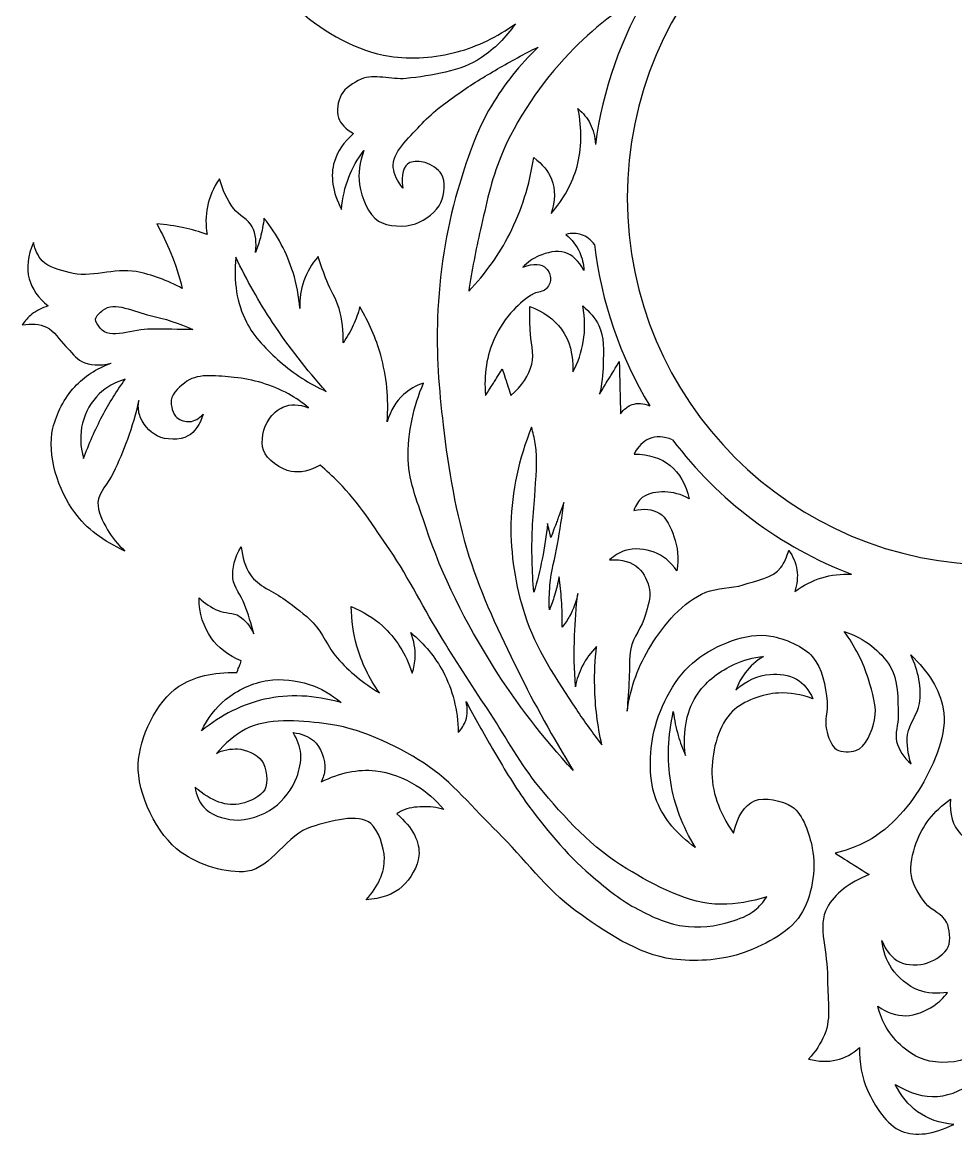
# Model space of a CAD drawing. Header units: millimetres. Extents: x -126 to 240, y -69 to 114.
# Drawn here: x -126.5 to -47.7, y -65.6 to 28.5 of the extents above; entities that cross this region are included whole.
import ezdxf

# ---------------------------------------------------------------- set-up
doc = ezdxf.new("R2010")
doc.units = ezdxf.units.MM
doc.linetypes.add('K5LT32772', pattern=[0])

msp = doc.modelspace()

# ---------------------------------------------------------------- linework, layer by layer
at = {"color": 30, "linetype": 'K5LT32772', "true_color": 0xff8000}
for radius, start, end in [(31, 90, 270), (34, 148.99301, 172.39066), (34, 186.66671, 211.11902), (34, 216.93987, 249.19622)]:
    msp.add_arc((-44.399, 13.723), radius, start, end, dxfattribs=at)
for points, knots in [([(-109.851, 51.704), (-109.986, 52.376), (-109.906, 52.876), (-109.611, 53.206), (-109.371, 53.474), (-108.791, 53.741), (-108.461, 53.669), (-108.115, 53.593), (-107.806, 53.035), (-107.598, 52.694), (-106.69, 51.207), (-109.029, 49.154), (-109.403, 47.311), (-109.71, 45.804), (-109.985, 44.2), (-109.867, 42.694), (-109.695, 40.508), (-108.604, 38.346), (-107.631, 36.344), (-106.438, 33.887), (-105.018, 31.256), (-103.027, 29.487), (-100.988, 27.675), (-98.168, 26.081), (-95.474, 25.677), (-93.655, 25.404), (-91.581, 25.559), (-89.776, 26.041), (-88.043, 26.504), (-86.398, 27.299), (-84.84, 28.427)], [0, 0, 0, 0, 1, 1, 1, 2, 2, 2, 3, 3, 3, 4, 4, 4, 5, 5, 5, 6, 6, 6, 7, 7, 7, 8, 8, 8, 9, 9, 9, 10, 10, 10, 10]), ([(-73.541, 31.237), (-76.089, 29.749), (-78.337, 27.984), (-80.285, 25.942), (-82.669, 23.442), (-84.775, 20.395), (-86.088, 17.196), (-86.889, 15.248), (-87.321, 13.11), (-87.798, 11.035), (-88.193, 9.314), (-88.524, 7.578), (-88.791, 5.827)], [0, 0, 0, 0, 1, 1, 1, 2, 2, 2, 3, 3, 3, 4, 4, 4, 4]), ([(-84.84, 28.427), (-85.666, 27.25), (-86.622, 26.298), (-87.709, 25.57), (-89.485, 24.381), (-91.906, 24.04), (-94.082, 23.799), (-95.33, 23.661), (-96.784, 24.237), (-97.877, 23.73), (-98.491, 23.445), (-99.246, 22.996), (-99.557, 22.419), (-99.841, 21.891), (-99.979, 21.041), (-99.787, 20.486), (-99.605, 19.962), (-99.183, 19.517), (-98.521, 19.152)], [0, 0, 0, 0, 1, 1, 1, 2, 2, 2, 3, 3, 3, 4, 4, 4, 5, 5, 5, 6, 6, 6, 6]), ([(-94.365, 14.536), (-94.823, 15.13), (-95.089, 15.71), (-95.164, 16.278), (-95.328, 17.518), (-93.821, 18.771), (-92.911, 19.808), (-91.985, 20.864), (-90.787, 21.71), (-89.637, 22.54), (-88.593, 23.293), (-87.475, 23.951), (-86.362, 24.601), (-85.239, 25.256), (-84.094, 25.874), (-82.927, 26.454)], [0, 0, 0, 0, 1, 1, 1, 2, 2, 2, 3, 3, 3, 4, 4, 4, 5, 5, 5, 5]), ([(-82.927, 26.454), (-84.483, 24.943), (-85.798, 23.292), (-86.873, 21.502), (-88.172, 19.336), (-88.995, 16.825), (-89.716, 14.393), (-90.744, 10.928), (-91.264, 7.233), (-91.42, 3.62), (-91.55, 0.608), (-91.299, -2.458), (-90.951, -5.462), (-90.519, -9.188), (-89.886, -12.962), (-88.77, -16.532), (-87.734, -19.846), (-86.194, -23.036), (-84.657, -26.166), (-83.235, -29.061), (-81.67, -31.886), (-79.964, -34.641)], [0, 0, 0, 0, 1, 1, 1, 2, 2, 2, 3, 3, 3, 4, 4, 4, 5, 5, 5, 6, 6, 6, 7, 7, 7, 7]), ([(-81.835, 12.386), (-80.767, 13.621), (-80.038, 14.947), (-79.648, 16.362), (-79.228, 17.887), (-79.202, 19.517), (-79.569, 21.251)], [0, 0, 0, 0, 1, 1, 1, 2, 2, 2, 2]), ([(-79.569, 21.251), (-79.123, 20.878), (-78.779, 20.454), (-78.535, 19.979), (-78.267, 19.456), (-78.122, 18.871), (-78.1, 18.225)], [0, 0, 0, 0, 1, 1, 1, 2, 2, 2, 2]), ([(-98.521, 19.152), (-99.338, 18.428), (-99.875, 17.64), (-100.132, 16.789), (-100.501, 15.572), (-100.298, 14.225), (-99.525, 12.747)], [0, 0, 0, 0, 1, 1, 1, 2, 2, 2, 2]), ([(-99.525, 12.747), (-99.455, 13.703), (-99.253, 14.609), (-98.918, 15.463), (-98.607, 16.258), (-98.181, 17.009), (-97.64, 17.715)], [0, 0, 0, 0, 1, 1, 1, 2, 2, 2, 2]), ([(-97.64, 17.715), (-98.017, 16.717), (-98.14, 15.764), (-98.008, 14.856), (-97.848, 13.757), (-97.272, 12.29), (-96.41, 11.757), (-95.634, 11.277), (-94.194, 11.212), (-93.279, 11.533), (-92.463, 11.82), (-91.476, 12.557), (-91.138, 13.338), (-90.851, 14.002), (-90.718, 15.122), (-91.09, 15.719), (-91.356, 16.144), (-91.958, 16.553), (-92.48, 16.693), (-92.873, 16.798), (-93.445, 16.842), (-93.758, 16.693), (-94.307, 16.432), (-94.51, 15.713), (-94.365, 14.536)], [0, 0, 0, 0, 1, 1, 1, 2, 2, 2, 3, 3, 3, 4, 4, 4, 5, 5, 5, 6, 6, 6, 7, 7, 7, 8, 8, 8, 8]), ([(-88.791, 5.827), (-87.378, 7.314), (-86.225, 8.931), (-85.333, 10.677), (-84.322, 12.657), (-83.646, 14.803), (-83.306, 17.117)], [0, 0, 0, 0, 1, 1, 1, 2, 2, 2, 2]), ([(-83.306, 17.117), (-82.571, 16.589), (-82.067, 15.979), (-81.795, 15.288), (-81.462, 14.443), (-81.475, 13.476), (-81.835, 12.386)], [0, 0, 0, 0, 1, 1, 1, 2, 2, 2, 2]), ([(-109.833, 15.325), (-110.348, 14.571), (-110.688, 13.779), (-110.854, 12.951), (-111.004, 12.208), (-111.013, 11.435), (-110.882, 10.632)], [0, 0, 0, 0, 1, 1, 1, 2, 2, 2, 2]), ([(-106.796, 9.114), (-106.678, 9.936), (-106.77, 10.654), (-107.072, 11.267), (-107.38, 11.89), (-108.215, 12.232), (-108.646, 12.813), (-109.189, 13.545), (-109.585, 14.383), (-109.833, 15.325)], [0, 0, 0, 0, 1, 1, 1, 2, 2, 2, 3, 3, 3, 3]), ([(-110.882, 10.632), (-111.527, 10.857), (-112.18, 11.041), (-112.842, 11.184), (-113.595, 11.347), (-114.358, 11.458), (-115.133, 11.516)], [0, 0, 0, 0, 1, 1, 1, 2, 2, 2, 2]), ([(-115.133, 11.516), (-114.684, 10.718), (-114.288, 9.899), (-113.946, 9.059), (-113.553, 8.093), (-113.231, 7.099), (-112.98, 6.077)], [0, 0, 0, 0, 1, 1, 1, 2, 2, 2, 2]), ([(-106.079, 12.012), (-106.137, 11.449), (-106.238, 10.897), (-106.382, 10.356), (-106.494, 9.935), (-106.632, 9.521), (-106.796, 9.114)], [0, 0, 0, 0, 1, 1, 1, 2, 2, 2, 2]), ([(-103.042, 4.366), (-103.127, 5.416), (-103.32, 6.428), (-103.622, 7.402), (-104.131, 9.048), (-104.95, 10.585), (-106.079, 12.012)], [0, 0, 0, 0, 1, 1, 1, 2, 2, 2, 2]), ([(-78.169, 9.775), (-78.485, 10.186), (-78.848, 10.462), (-79.258, 10.604), (-79.655, 10.742), (-80.097, 10.753), (-80.583, 10.637)], [0, 0, 0, 0, 1, 1, 1, 2, 2, 2, 2]), ([(-80.583, 10.637), (-80.065, 10.191), (-79.679, 9.683), (-79.423, 9.113), (-79.214, 8.647), (-79.093, 8.139), (-79.059, 7.59)], [0, 0, 0, 0, 1, 1, 1, 2, 2, 2, 2]), ([(-125.541, 9.942), (-126.032, 8.827), (-126.152, 7.806), (-125.899, 6.878), (-125.671, 6.037), (-125.137, 5.273), (-124.298, 4.587)], [0, 0, 0, 0, 1, 1, 1, 2, 2, 2, 2]), ([(-112.98, 6.077), (-114.243, 6.753), (-115.54, 7.223), (-116.872, 7.485), (-118.694, 7.844), (-120.756, 6.883), (-122.532, 7.402), (-123.307, 7.629), (-124.275, 7.822), (-124.795, 8.396), (-125.157, 8.795), (-125.405, 9.31), (-125.541, 9.942)], [0, 0, 0, 0, 1, 1, 1, 2, 2, 2, 3, 3, 3, 4, 4, 4, 4]), ([(-108.457, 8.706), (-108.665, 6.643), (-108.367, 4.815), (-107.563, 3.22), (-106.931, 1.966), (-105.809, 0.847), (-104.728, -0.108), (-103.577, -1.126), (-102.273, -1.968), (-100.815, -2.635)], [0, 0, 0, 0, 1, 1, 1, 2, 2, 2, 3, 3, 3, 3]), ([(-100.815, -2.635), (-102.487, -0.801), (-103.997, 1.14), (-105.345, 3.189), (-106.502, 4.949), (-107.539, 6.787), (-108.457, 8.706)], [0, 0, 0, 0, 1, 1, 1, 2, 2, 2, 2]), ([(-101.496, 8.755), (-102.048, 8.126), (-102.453, 7.445), (-102.711, 6.712), (-102.968, 5.982), (-103.078, 5.199), (-103.042, 4.366)], [0, 0, 0, 0, 1, 1, 1, 2, 2, 2, 2]), ([(-99.398, 1.467), (-99.356, 2.475), (-99.467, 3.441), (-99.729, 4.366), (-99.961, 5.18), (-100.464, 5.916), (-100.778, 6.712), (-101.043, 7.383), (-101.282, 8.064), (-101.496, 8.755)], [0, 0, 0, 0, 1, 1, 1, 2, 2, 2, 3, 3, 3, 3]), ([(-79.059, 7.59), (-79.502, 8.403), (-80.043, 8.911), (-80.682, 9.113), (-81.315, 9.314), (-82.213, 9.1), (-82.868, 8.815), (-83.363, 8.601), (-83.815, 8.28), (-84.227, 7.855)], [0, 0, 0, 0, 1, 1, 1, 2, 2, 2, 3, 3, 3, 3]), ([(-84.227, 7.855), (-83.286, 8.213), (-82.624, 8.18), (-82.239, 7.755), (-82.052, 7.549), (-81.865, 7.155), (-81.875, 6.861), (-81.884, 6.57), (-82.073, 6.201), (-82.287, 5.998), (-82.522, 5.777), (-82.957, 5.786), (-83.266, 5.635), (-83.929, 5.311), (-84.511, 4.777), (-85.022, 4.244), (-85.675, 3.562), (-86.222, 2.709), (-86.612, 1.859), (-87.276, 0.407), (-87.53, -1.205), (-87.374, -2.978)], [0, 0, 0, 0, 1, 1, 1, 2, 2, 2, 3, 3, 3, 4, 4, 4, 5, 5, 5, 6, 6, 6, 7, 7, 7, 7]), ([(-112.083, 2.594), (-113.259, 3.12), (-114.463, 3.519), (-115.695, 3.791), (-116.991, 4.077), (-118.731, 5.025), (-119.674, 4.228), (-119.907, 4.031), (-120.289, 3.739), (-120.303, 3.465), (-120.316, 3.228), (-120.063, 2.92), (-119.904, 2.709), (-119.112, 1.654), (-117.052, 2.661), (-115.626, 2.64), (-114.445, 2.623), (-113.264, 2.608), (-112.083, 2.594)], [0, 0, 0, 0, 1, 1, 1, 2, 2, 2, 3, 3, 3, 4, 4, 4, 5, 5, 5, 6, 6, 6, 6]), ([(-124.298, 4.587), (-124.823, 4.436), (-125.283, 4.201), (-125.679, 3.883), (-125.986, 3.635), (-126.255, 3.335), (-126.484, 2.985)], [0, 0, 0, 0, 1, 1, 1, 2, 2, 2, 2]), ([(-97.99, 4.504), (-98.131, 3.969), (-98.315, 3.453), (-98.542, 2.958), (-98.78, 2.439), (-99.066, 1.942), (-99.398, 1.467)], [0, 0, 0, 0, 1, 1, 1, 2, 2, 2, 2]), ([(-95.671, -5.186), (-95.536, -3.226), (-95.72, -1.349), (-96.223, 0.446), (-96.617, 1.849), (-97.206, 3.202), (-97.99, 4.504)], [0, 0, 0, 0, 1, 1, 1, 2, 2, 2, 2]), ([(-85.235, -2.966), (-84.306, -2.176), (-83.714, -1.292), (-83.462, -0.314), (-83.234, 0.568), (-83.577, 1.602), (-83.606, 2.562), (-83.626, 3.222), (-83.636, 3.882), (-83.638, 4.543)], [0, 0, 0, 0, 1, 1, 1, 2, 2, 2, 3, 3, 3, 3]), ([(-83.638, 4.543), (-82.466, 4.105), (-81.577, 3.471), (-80.97, 2.641), (-80.274, 1.69), (-79.949, 0.481), (-79.995, -0.985)], [0, 0, 0, 0, 1, 1, 1, 2, 2, 2, 2]), ([(-79.995, -0.985), (-79.557, -0.156), (-79.264, 0.696), (-79.117, 1.571), (-78.952, 2.549), (-78.968, 3.555), (-79.165, 4.59)], [0, 0, 0, 0, 1, 1, 1, 2, 2, 2, 2]), ([(-79.165, 4.59), (-78.566, 4.104), (-78.113, 3.555), (-77.807, 2.945), (-77.329, 1.993), (-77.416, 0.74), (-77.439, -0.362), (-77.457, -1.193), (-77.558, -2.024), (-77.743, -2.854)], [0, 0, 0, 0, 1, 1, 1, 2, 2, 2, 3, 3, 3, 3]), ([(-126.484, 2.985), (-125.708, 3.123), (-125.026, 3.062), (-124.436, 2.801), (-123.774, 2.509), (-123.355, 1.704), (-122.803, 1.168), (-122.363, 0.741), (-121.985, 0.16), (-121.469, -0.097), (-120.771, -0.445), (-119.943, -0.491), (-118.984, -0.235)], [0, 0, 0, 0, 1, 1, 1, 2, 2, 2, 3, 3, 3, 4, 4, 4, 4]), ([(-117.813, -16.112), (-119.635, -15.3), (-121.05, -14.218), (-122.057, -12.866), (-123.445, -11.002), (-124.424, -7.977), (-123.894, -5.732), (-123.61, -4.529), (-122.924, -3.17), (-122.057, -2.237), (-121.252, -1.37), (-120.228, -0.703), (-118.984, -0.235)], [0, 0, 0, 0, 1, 1, 1, 2, 2, 2, 3, 3, 3, 4, 4, 4, 4]), ([(-117.799, -1.606), (-118.674, -1.864), (-119.402, -2.27), (-119.982, -2.825), (-120.645, -3.459), (-121.167, -4.42), (-121.395, -5.308), (-121.634, -6.24), (-121.605, -7.239), (-121.309, -8.304)], [0, 0, 0, 0, 1, 1, 1, 2, 2, 2, 3, 3, 3, 3]), ([(-121.309, -8.304), (-120.866, -7.061), (-120.338, -5.863), (-119.726, -4.709), (-119.156, -3.636), (-118.514, -2.601), (-117.799, -1.606)], [0, 0, 0, 0, 1, 1, 1, 2, 2, 2, 2]), ([(-102.315, -4.002), (-102.853, -3.56), (-103.417, -3.173), (-104.009, -2.843), (-105.39, -2.073), (-107.03, -1.594), (-108.592, -1.452), (-109.9, -1.334), (-111.571, -1.059), (-112.587, -1.773), (-113.111, -2.141), (-113.839, -2.76), (-113.907, -3.36), (-113.958, -3.813), (-113.779, -4.543), (-113.425, -4.841), (-113.166, -5.058), (-112.685, -5.208), (-112.338, -5.179), (-111.943, -5.147), (-111.569, -4.933), (-111.214, -4.537)], [0, 0, 0, 0, 1, 1, 1, 2, 2, 2, 3, 3, 3, 4, 4, 4, 5, 5, 5, 6, 6, 6, 7, 7, 7, 7]), ([(-92.607, -1.928), (-93.264, -2.153), (-93.825, -2.475), (-94.291, -2.895), (-94.933, -3.473), (-95.393, -4.237), (-95.671, -5.186)], [0, 0, 0, 0, 1, 1, 1, 2, 2, 2, 2]), ([(-79.964, -34.641), (-82.503, -31.905), (-84.748, -28.988), (-86.7, -25.89), (-89.019, -22.208), (-91.056, -18.215), (-92.414, -14.075), (-93.019, -12.229), (-93.837, -10.337), (-93.905, -8.416), (-93.945, -7.278), (-93.809, -6.09), (-93.573, -4.965), (-93.357, -3.931), (-93.035, -2.919), (-92.607, -1.928)], [0, 0, 0, 0, 1, 1, 1, 2, 2, 2, 3, 3, 3, 4, 4, 4, 5, 5, 5, 5]), ([(-116.653, -3.396), (-116.9, -4.514), (-117.215, -5.608), (-117.599, -6.677), (-117.946, -7.649), (-118.37, -8.597), (-118.811, -9.531), (-119.209, -10.371), (-120.059, -11.155), (-120.095, -12.01), (-120.126, -12.755), (-119.687, -13.615), (-119.293, -14.31), (-118.915, -14.976), (-118.422, -15.576), (-117.813, -16.112)], [0, 0, 0, 0, 1, 1, 1, 2, 2, 2, 3, 3, 3, 4, 4, 4, 5, 5, 5, 5]), ([(-111.214, -4.537), (-111.491, -5.444), (-111.919, -6.062), (-112.498, -6.392), (-113.162, -6.771), (-114.384, -6.738), (-115.084, -6.392), (-115.725, -6.076), (-116.408, -5.301), (-116.6, -4.573), (-116.695, -4.211), (-116.713, -3.818), (-116.653, -3.396)], [0, 0, 0, 0, 1, 1, 1, 2, 2, 2, 3, 3, 3, 4, 4, 4, 4]), ([(-101.333, -8.848), (-102.218, -9.343), (-103.032, -9.523), (-103.777, -9.388), (-104.66, -9.229), (-105.854, -8.383), (-106.131, -7.587), (-106.381, -6.871), (-106.134, -5.654), (-105.65, -4.965), (-105.368, -4.563), (-104.918, -4.14), (-104.473, -3.949), (-103.855, -3.683), (-103.136, -3.701), (-102.315, -4.002)], [0, 0, 0, 0, 1, 1, 1, 2, 2, 2, 3, 3, 3, 4, 4, 4, 5, 5, 5, 5]), ([(-75.97, -4.516), (-75.683, -4.126), (-75.357, -3.867), (-74.99, -3.741), (-74.553, -3.59), (-74.058, -3.626), (-73.506, -3.849)], [0, 0, 0, 0, 1, 1, 1, 2, 2, 2, 2]), ([(-83.482, -5.65), (-84.577, -8.349), (-85.157, -11.063), (-85.222, -13.794), (-85.282, -16.338), (-84.838, -19.04), (-84.062, -21.468), (-83.148, -24.327), (-81.39, -26.971), (-79.7, -29.501), (-79.021, -30.519), (-78.303, -31.513), (-77.547, -32.482)], [0, 0, 0, 0, 1, 1, 1, 2, 2, 2, 3, 3, 3, 4, 4, 4, 4]), ([(-83.289, -19.595), (-83.449, -17.803), (-83.491, -16.013), (-83.417, -14.227), (-83.379, -13.305), (-83.255, -12.386), (-83.21, -11.463), (-83.137, -9.98), (-82.932, -8.464), (-83.178, -7.006), (-83.254, -6.551), (-83.356, -6.099), (-83.482, -5.65)], [0, 0, 0, 0, 1, 1, 1, 2, 2, 2, 3, 3, 3, 4, 4, 4, 4]), ([(-71.574, -6.711), (-72.335, -6.425), (-72.994, -6.398), (-73.552, -6.63), (-74.064, -6.842), (-74.49, -7.273), (-74.83, -7.921)], [0, 0, 0, 0, 1, 1, 1, 2, 2, 2, 2]), ([(-74.83, -7.921), (-73.57, -7.939), (-72.554, -8.258), (-71.781, -8.88), (-70.998, -9.51), (-70.465, -10.451), (-70.184, -11.702)], [0, 0, 0, 0, 1, 1, 1, 2, 2, 2, 2]), ([(-63.615, -45.3), (-64.926, -45.728), (-66.216, -45.942), (-67.485, -45.943), (-70.234, -45.944), (-73.052, -44.372), (-75.439, -42.946), (-78.29, -41.243), (-80.731, -38.615), (-82.857, -36.009), (-84.409, -34.108), (-85.608, -31.906), (-86.959, -29.839), (-88.325, -27.751), (-89.696, -25.665), (-91.008, -23.543), (-92.539, -21.066), (-93.816, -18.424), (-95.448, -16.017), (-96.785, -14.047), (-98.09, -12), (-99.764, -10.311), (-100.266, -9.804), (-100.789, -9.316), (-101.333, -8.848)], [0, 0, 0, 0, 1, 1, 1, 2, 2, 2, 3, 3, 3, 4, 4, 4, 5, 5, 5, 6, 6, 6, 7, 7, 7, 8, 8, 8, 8]), ([(-70.184, -11.702), (-70.864, -11.315), (-71.547, -11.119), (-72.234, -11.116), (-72.866, -11.113), (-73.668, -11.203), (-74.138, -11.595), (-74.45, -11.856), (-74.69, -12.22), (-74.857, -12.687)], [0, 0, 0, 0, 1, 1, 1, 2, 2, 2, 3, 3, 3, 3]), ([(-81.979, -21.065), (-82.003, -20.374), (-81.987, -19.687), (-81.932, -19.004), (-81.836, -17.831), (-81.489, -16.685), (-81.292, -15.521), (-81.095, -14.352), (-80.914, -13.181), (-80.749, -12.007)], [0, 0, 0, 0, 1, 1, 1, 2, 2, 2, 3, 3, 3, 3]), ([(-74.857, -12.687), (-73.984, -12.501), (-73.269, -12.572), (-72.713, -12.9), (-72.11, -13.255), (-71.723, -14.161), (-71.462, -14.87), (-71.135, -15.756), (-71.051, -16.723), (-71.209, -17.773)], [0, 0, 0, 0, 1, 1, 1, 2, 2, 2, 3, 3, 3, 3]), ([(-82.139, -13.796), (-82.24, -14.801), (-82.389, -15.797), (-82.587, -16.783), (-82.776, -17.729), (-83.01, -18.667), (-83.289, -19.595)], [0, 0, 0, 0, 1, 1, 1, 2, 2, 2, 2]), ([(-106.941, -23.112), (-107.147, -22.261), (-107.405, -21.428), (-107.714, -20.616), (-107.997, -19.871), (-108.612, -19.18), (-108.695, -18.431), (-108.791, -17.562), (-108.558, -16.665), (-107.996, -15.741)], [0, 0, 0, 0, 1, 1, 1, 2, 2, 2, 3, 3, 3, 3]), ([(-107.996, -15.741), (-107.91, -16.659), (-107.652, -17.451), (-107.224, -18.119), (-106.604, -19.083), (-105.247, -19.494), (-104.296, -20.229), (-103.486, -20.855), (-102.612, -21.436), (-101.918, -22.176), (-101.11, -23.038), (-100.678, -24.245), (-99.897, -25.134), (-98.887, -26.282), (-97.698, -27.268), (-96.33, -28.091)], [0, 0, 0, 0, 1, 1, 1, 2, 2, 2, 3, 3, 3, 4, 4, 4, 5, 5, 5, 5]), ([(-71.209, -17.773), (-71.759, -17.007), (-72.402, -16.484), (-73.139, -16.202), (-73.862, -15.925), (-74.833, -15.83), (-75.575, -16.068), (-76.042, -16.218), (-76.482, -16.48), (-76.893, -16.854)], [0, 0, 0, 0, 1, 1, 1, 2, 2, 2, 3, 3, 3, 3]), ([(-76.893, -16.854), (-75.836, -16.792), (-75.019, -17.023), (-74.444, -17.546), (-73.982, -17.966), (-73.63, -18.732), (-73.525, -19.37), (-73.412, -20.058), (-73.693, -20.838), (-73.885, -21.54), (-74.153, -22.522), (-74.895, -23.376), (-75.11, -24.362), (-75.287, -25.179), (-75.193, -26.058), (-75.243, -26.905), (-75.296, -27.817), (-75.356, -28.728), (-75.422, -29.639)], [0, 0, 0, 0, 1, 1, 1, 2, 2, 2, 3, 3, 3, 4, 4, 4, 5, 5, 5, 6, 6, 6, 6]), ([(-75.422, -29.639), (-75.108, -27.572), (-74.444, -25.731), (-73.428, -24.117), (-72.305, -22.332), (-70.703, -20.377), (-68.77, -19.593), (-67.809, -19.203), (-66.624, -19.286), (-65.607, -18.96), (-64.509, -18.608), (-63.106, -18.378), (-62.444, -17.503), (-62.135, -17.096), (-61.911, -16.604), (-61.773, -16.027)], [0, 0, 0, 0, 1, 1, 1, 2, 2, 2, 3, 3, 3, 4, 4, 4, 5, 5, 5, 5]), ([(-61.773, -16.027), (-61.399, -16.568), (-61.169, -17.13), (-61.082, -17.714), (-60.996, -18.3), (-61.053, -18.907), (-61.255, -19.535)], [0, 0, 0, 0, 1, 1, 1, 2, 2, 2, 2]), ([(-81.165, -18.285), (-81.261, -18.822), (-81.389, -19.349), (-81.548, -19.866), (-81.673, -20.272), (-81.816, -20.671), (-81.979, -21.065)], [0, 0, 0, 0, 1, 1, 1, 2, 2, 2, 2]), ([(-80.893, -22.534), (-80.883, -21.771), (-80.904, -21.009), (-80.957, -20.25), (-81.003, -19.593), (-81.072, -18.938), (-81.165, -18.285)], [0, 0, 0, 0, 1, 1, 1, 2, 2, 2, 2]), ([(-61.255, -19.535), (-60.539, -19.001), (-59.778, -18.611), (-58.974, -18.366), (-58.183, -18.125), (-57.35, -18.023), (-56.475, -18.061)], [0, 0, 0, 0, 1, 1, 1, 2, 2, 2, 2]), ([(-79.583, -19.691), (-79.715, -20.379), (-79.944, -21.018), (-80.27, -21.608), (-80.449, -21.931), (-80.656, -22.24), (-80.893, -22.534)], [0, 0, 0, 0, 1, 1, 1, 2, 2, 2, 2]), ([(-79.783, -27.569), (-79.881, -26.123), (-79.905, -24.679), (-79.855, -23.237), (-79.814, -22.054), (-79.723, -20.871), (-79.583, -19.691)], [0, 0, 0, 0, 1, 1, 1, 2, 2, 2, 2]), ([(-107.991, -25.392), (-109.096, -24.919), (-109.945, -24.268), (-110.538, -23.439), (-111.189, -22.529), (-111.531, -21.405), (-111.563, -20.066)], [0, 0, 0, 0, 1, 1, 1, 2, 2, 2, 2]), ([(-111.563, -20.066), (-111.067, -20.52), (-110.527, -20.876), (-109.943, -21.136), (-109.388, -21.382), (-108.653, -21.297), (-108.16, -21.611), (-107.643, -21.941), (-107.237, -22.441), (-106.941, -23.112)], [0, 0, 0, 0, 1, 1, 1, 2, 2, 2, 3, 3, 3, 3]), ([(-96.33, -28.091), (-97.206, -26.847), (-97.84, -25.529), (-98.232, -24.138), (-98.534, -23.067), (-98.693, -21.952), (-98.708, -20.794)], [0, 0, 0, 0, 1, 1, 1, 2, 2, 2, 2]), ([(-98.708, -20.794), (-97.702, -21.209), (-96.825, -21.754), (-96.077, -22.429), (-94.941, -23.455), (-94.104, -24.783), (-93.566, -26.412)], [0, 0, 0, 0, 1, 1, 1, 2, 2, 2, 2]), ([(-93.566, -26.412), (-93.416, -25.961), (-93.332, -25.51), (-93.313, -25.059), (-93.285, -24.371), (-93.408, -23.683), (-93.685, -22.993)], [0, 0, 0, 0, 1, 1, 1, 2, 2, 2, 2]), ([(-93.685, -22.993), (-92.524, -23.967), (-91.615, -25.069), (-90.958, -26.297), (-90.145, -27.815), (-89.717, -29.527), (-89.674, -31.433)], [0, 0, 0, 0, 1, 1, 1, 2, 2, 2, 2]), ([(-69.656, -41.15), (-71.203, -40.038), (-72.285, -38.746), (-72.902, -37.275), (-73.634, -35.529), (-73.566, -33.148), (-73.134, -31.279), (-72.634, -29.118), (-71.293, -26.648), (-69.589, -25.316), (-67.966, -24.047), (-65.316, -22.935), (-63.295, -23.295), (-62.086, -23.51), (-60.546, -24.132), (-59.751, -25.051), (-58.953, -25.973), (-58.654, -27.528), (-58.525, -28.827), (-58.449, -29.597), (-58.779, -30.443), (-58.591, -31.179), (-58.44, -31.773), (-58.202, -32.588), (-57.73, -32.869), (-57.325, -33.11), (-56.558, -33.107), (-56.107, -32.968), (-55.257, -32.706), (-54.724, -31.288), (-54.517, -30.351), (-54.283, -29.295), (-54.721, -28.028), (-55.047, -26.939), (-55.474, -25.509), (-56.159, -24.162), (-57.1, -22.898)], [0, 0, 0, 0, 1, 1, 1, 2, 2, 2, 3, 3, 3, 4, 4, 4, 5, 5, 5, 6, 6, 6, 7, 7, 7, 8, 8, 8, 9, 9, 9, 10, 10, 10, 11, 11, 11, 12, 12, 12, 12]), ([(-57.1, -22.898), (-56.231, -23.181), (-55.458, -23.59), (-54.782, -24.123), (-54.189, -24.591), (-53.606, -25.182), (-53.225, -25.813), (-52.517, -26.983), (-52.551, -28.607), (-52.529, -30.02), (-52.518, -30.746), (-52.835, -31.535), (-52.662, -32.206), (-52.483, -32.896), (-52.074, -33.526), (-51.436, -34.094)], [0, 0, 0, 0, 1, 1, 1, 2, 2, 2, 3, 3, 3, 4, 4, 4, 5, 5, 5, 5]), ([(-77.989, -24.173), (-78.493, -24.674), (-78.898, -25.226), (-79.204, -25.83), (-79.476, -26.368), (-79.669, -26.948), (-79.783, -27.569)], [0, 0, 0, 0, 1, 1, 1, 2, 2, 2, 2]), ([(-77.547, -32.482), (-77.919, -30.842), (-78.121, -29.194), (-78.155, -27.541), (-78.177, -26.421), (-78.122, -25.299), (-77.989, -24.173)], [0, 0, 0, 0, 1, 1, 1, 2, 2, 2, 2]), ([(-70.495, -33.371), (-70.742, -31.241), (-70.383, -29.484), (-69.418, -28.099), (-68.717, -27.092), (-67.519, -26.194), (-66.354, -25.669), (-65.596, -25.328), (-64.777, -25.107), (-63.897, -25.007)], [0, 0, 0, 0, 1, 1, 1, 2, 2, 2, 3, 3, 3, 3]), ([(-63.897, -25.007), (-64.514, -25.386), (-65.029, -25.846), (-65.443, -26.387), (-65.776, -26.822), (-66.043, -27.31), (-66.243, -27.85)], [0, 0, 0, 0, 1, 1, 1, 2, 2, 2, 2]), ([(-51.469, -24.885), (-49.938, -26.315), (-49.021, -27.828), (-48.719, -29.424), (-48.333, -31.464), (-49.464, -34.066), (-50.575, -35.95), (-51.702, -37.862), (-53.452, -39.803), (-55.477, -40.786), (-56.22, -41.147), (-57.015, -41.423), (-57.862, -41.614)], [0, 0, 0, 0, 1, 1, 1, 2, 2, 2, 3, 3, 3, 4, 4, 4, 4]), ([(-51.436, -34.094), (-51.722, -33.243), (-51.821, -32.415), (-51.734, -31.61), (-51.636, -30.709), (-50.873, -29.884), (-50.74, -28.993), (-50.542, -27.665), (-50.785, -26.296), (-51.469, -24.885)], [0, 0, 0, 0, 1, 1, 1, 2, 2, 2, 3, 3, 3, 3]), ([(-97.456, -45.554), (-96.409, -44.405), (-95.895, -43.244), (-95.914, -42.07), (-95.93, -41.099), (-96.417, -39.71), (-97.057, -39.13), (-98.072, -38.209), (-100.52, -38.935), (-102.06, -39.397), (-104.088, -40.004), (-105.51, -42.892), (-107.481, -43.158), (-109.218, -43.393), (-111.628, -42.593), (-113.073, -41.561), (-115.131, -40.09), (-116.799, -36.573), (-116.694, -34.106), (-116.599, -31.908), (-115.168, -28.786), (-113.286, -27.556), (-111.998, -26.714), (-110.362, -26.318), (-108.377, -26.368)], [0, 0, 0, 0, 1, 1, 1, 2, 2, 2, 3, 3, 3, 4, 4, 4, 5, 5, 5, 6, 6, 6, 7, 7, 7, 8, 8, 8, 8]), ([(-111.35, -31.3), (-110.828, -30.224), (-110.152, -29.342), (-109.321, -28.655), (-108.344, -27.847), (-107, -27.226), (-105.751, -27.037), (-104.634, -26.867), (-103.344, -27.011), (-102.259, -27.371), (-101.298, -27.689), (-100.399, -28.203), (-99.562, -28.912)], [0, 0, 0, 0, 1, 1, 1, 2, 2, 2, 3, 3, 3, 4, 4, 4, 4]), ([(-66.243, -27.85), (-65.323, -27.038), (-64.357, -26.596), (-63.345, -26.525), (-62.623, -26.474), (-61.721, -26.573), (-61.109, -26.939), (-60.529, -27.286), (-60.069, -27.838), (-59.729, -28.595)], [0, 0, 0, 0, 1, 1, 1, 2, 2, 2, 3, 3, 3, 3]), ([(-99.562, -28.912), (-101.838, -28.263), (-103.995, -28.169), (-106.034, -28.629), (-107.906, -29.052), (-109.678, -29.942), (-111.35, -31.3)], [0, 0, 0, 0, 1, 1, 1, 2, 2, 2, 2]), ([(-59.729, -28.595), (-60.717, -28.212), (-61.684, -28.047), (-62.627, -28.099), (-63.971, -28.173), (-65.593, -28.772), (-66.52, -29.644), (-67.673, -30.73), (-68.223, -32.917), (-68.259, -34.558), (-68.298, -36.348), (-67.69, -38.143), (-66.437, -39.941)], [0, 0, 0, 0, 1, 1, 1, 2, 2, 2, 3, 3, 3, 4, 4, 4, 4]), ([(-89.674, -31.433), (-89.378, -31.117), (-89.169, -30.776), (-89.046, -30.409), (-88.883, -29.925), (-88.871, -29.395), (-89.01, -28.822)], [0, 0, 0, 0, 1, 1, 1, 2, 2, 2, 2]), ([(-89.01, -28.822), (-88.299, -30.172), (-87.556, -31.504), (-86.781, -32.817), (-85.9, -34.309), (-85.025, -35.818), (-84.017, -37.222), (-82.402, -39.469), (-80.597, -41.66), (-78.506, -43.464), (-77.337, -44.472), (-76.114, -45.498), (-74.761, -46.228), (-73.507, -46.904), (-72.119, -47.577), (-70.73, -47.762), (-69.41, -47.937), (-67.926, -47.826), (-66.647, -47.405), (-65.957, -47.178), (-65.212, -46.912), (-64.649, -46.46), (-64.253, -46.141), (-63.909, -45.755), (-63.615, -45.3)], [0, 0, 0, 0, 1, 1, 1, 2, 2, 2, 3, 3, 3, 4, 4, 4, 5, 5, 5, 6, 6, 6, 7, 7, 7, 8, 8, 8, 8]), ([(-69.656, -41.15), (-70.73, -39.374), (-71.424, -37.536), (-71.737, -35.635), (-72.054, -33.711), (-71.98, -31.723), (-71.516, -29.672)], [0, 0, 0, 0, 1, 1, 1, 2, 2, 2, 2]), ([(-71.516, -29.672), (-71.429, -30.358), (-71.291, -31.03), (-71.102, -31.687), (-70.938, -32.259), (-70.735, -32.821), (-70.495, -33.371)], [0, 0, 0, 0, 1, 1, 1, 2, 2, 2, 2]), ([(-66.437, -39.941), (-66.091, -38.488), (-65.502, -37.577), (-64.67, -37.208), (-63.849, -36.845), (-62.288, -37.18), (-61.495, -37.705), (-60.533, -38.343), (-60.031, -39.997), (-59.784, -41.211), (-59.421, -42.991), (-59.829, -45.376), (-60.778, -46.843), (-61.784, -48.4), (-64.019, -49.517), (-65.885, -50.128), (-67.637, -50.702), (-69.75, -50.804), (-71.571, -50.569), (-74.496, -50.193), (-77.326, -48.245), (-79.77, -46.484), (-82.26, -44.69), (-84.109, -42.025), (-86.34, -39.859), (-88.377, -37.882), (-90.207, -35.543), (-92.552, -34.034), (-95.061, -32.418), (-98.079, -31.012), (-101.022, -30.67), (-103.167, -30.422), (-105.79, -30.167), (-107.647, -31.167), (-108.546, -31.652), (-109.363, -32.332), (-110.097, -33.208)], [0, 0, 0, 0, 1, 1, 1, 2, 2, 2, 3, 3, 3, 4, 4, 4, 5, 5, 5, 6, 6, 6, 7, 7, 7, 8, 8, 8, 9, 9, 9, 10, 10, 10, 11, 11, 11, 12, 12, 12, 12]), ([(-111.899, -36.054), (-111.788, -36.731), (-111.552, -37.285), (-111.193, -37.715), (-110.633, -38.383), (-109.486, -38.738), (-108.61, -38.82), (-107.515, -38.922), (-106.159, -38.434), (-105.255, -37.781), (-104.426, -37.183), (-103.67, -36.193), (-103.311, -35.212), (-103.089, -34.603), (-102.919, -33.883), (-102.979, -33.242), (-103.036, -32.629), (-103.249, -32.03), (-103.618, -31.444)], [0, 0, 0, 0, 1, 1, 1, 2, 2, 2, 3, 3, 3, 4, 4, 4, 5, 5, 5, 6, 6, 6, 6]), ([(-103.618, -31.444), (-102.894, -31.525), (-102.317, -31.751), (-101.887, -32.123), (-101.282, -32.647), (-100.863, -33.73), (-100.942, -34.56), (-100.975, -34.907), (-101.077, -35.258), (-101.248, -35.611)], [0, 0, 0, 0, 1, 1, 1, 2, 2, 2, 3, 3, 3, 3]), ([(-110.097, -33.208), (-109.642, -32.901), (-108.821, -32.8), (-108.31, -32.824), (-107.614, -32.856), (-106.658, -33.284), (-106.267, -33.817), (-105.842, -34.397), (-105.69, -35.663), (-106.019, -36.274), (-106.322, -36.838), (-107.303, -37.273), (-107.979, -37.434), (-109.211, -37.727), (-110.518, -37.267), (-111.899, -36.054)], [0, 0, 0, 0, 1, 1, 1, 2, 2, 2, 3, 3, 3, 4, 4, 4, 5, 5, 5, 5]), ([(-101.248, -35.611), (-99.688, -34.824), (-98.162, -34.509), (-96.668, -34.666), (-95.499, -34.789), (-94.245, -35.279), (-93.22, -35.904), (-92.36, -36.429), (-91.588, -37.103), (-90.904, -37.928)], [0, 0, 0, 0, 1, 1, 1, 2, 2, 2, 3, 3, 3, 3]), ([(-53.916, -48.996), (-53.559, -49.894), (-53.06, -50.5), (-52.418, -50.815), (-51.771, -51.133), (-50.748, -51.122), (-50.043, -50.88), (-49.391, -50.655), (-48.567, -50.125), (-48.309, -49.531), (-48.065, -48.969), (-48.175, -48.041), (-48.438, -47.455), (-48.742, -46.777), (-49.749, -46.473), (-50.235, -45.85), (-50.759, -45.181), (-51.268, -44.35), (-51.412, -43.539), (-51.569, -42.66), (-51.307, -41.614), (-51.006, -40.757), (-50.504, -39.326), (-49.541, -38.092), (-48.117, -37.055)], [0, 0, 0, 0, 1, 1, 1, 2, 2, 2, 3, 3, 3, 4, 4, 4, 5, 5, 5, 6, 6, 6, 7, 7, 7, 8, 8, 8, 8]), ([(-48.117, -37.055), (-48.205, -38.336), (-47.927, -39.313), (-47.282, -39.987), (-46.817, -40.473), (-46.023, -40.838), (-45.313, -40.971), (-45.018, -41.026), (-44.713, -41.048), (-44.399, -41.035)], [0, 0, 0, 0, 1, 1, 1, 2, 2, 2, 3, 3, 3, 3]), ([(-94.849, -38.298), (-93.509, -39.487), (-92.892, -40.671), (-92.996, -41.848), (-93.073, -42.717), (-93.718, -43.831), (-94.405, -44.444), (-95.16, -45.119), (-96.177, -45.488), (-97.456, -45.554)], [0, 0, 0, 0, 1, 1, 1, 2, 2, 2, 3, 3, 3, 3]), ([(-90.904, -37.928), (-91.505, -37.762), (-92.102, -37.689), (-92.697, -37.71), (-93.28, -37.731), (-93.92, -37.774), (-94.438, -38.043), (-94.58, -38.116), (-94.717, -38.201), (-94.849, -38.298)], [0, 0, 0, 0, 1, 1, 1, 2, 2, 2, 3, 3, 3, 3]), ([(-54.985, -43.439), (-56.689, -44.121), (-57.872, -45.053), (-58.535, -46.235), (-59.395, -47.767), (-58.439, -50.141), (-58.491, -52.092), (-58.533, -53.72), (-58.133, -55.521), (-58.757, -56.974), (-59.068, -57.697), (-59.512, -58.378), (-60.088, -59.015)], [0, 0, 0, 0, 1, 1, 1, 2, 2, 2, 3, 3, 3, 4, 4, 4, 4]), ([(-48.352, -53.383), (-49.256, -53.527), (-50.076, -53.463), (-50.813, -53.191), (-51.686, -52.869), (-52.558, -52.128), (-53.082, -51.35), (-53.53, -50.686), (-53.808, -49.901), (-53.916, -48.996)], [0, 0, 0, 0, 1, 1, 1, 2, 2, 2, 3, 3, 3, 3]), ([(-54.253, -54.559), (-53.461, -55.095), (-52.671, -55.359), (-51.883, -55.352), (-51.096, -55.345), (-50.202, -54.977), (-49.529, -54.518), (-49.089, -54.217), (-48.697, -53.839), (-48.352, -53.383)], [0, 0, 0, 0, 1, 1, 1, 2, 2, 2, 3, 3, 3, 3]), ([(-44.399, -56.839), (-44.953, -57.745), (-45.618, -58.403), (-46.394, -58.811), (-47.488, -59.387), (-49.174, -59.43), (-50.339, -59.058), (-51.563, -58.667), (-52.819, -57.535), (-53.513, -56.377), (-53.841, -55.83), (-54.087, -55.224), (-54.253, -54.559)], [0, 0, 0, 0, 1, 1, 1, 2, 2, 2, 3, 3, 3, 4, 4, 4, 4]), ([(-60.088, -59.015), (-59.255, -59.245), (-58.471, -59.269), (-57.735, -59.089), (-57.045, -58.92), (-56.398, -58.57), (-55.794, -58.041)], [0, 0, 0, 0, 1, 1, 1, 2, 2, 2, 2]), ([(-55.794, -58.041), (-55.817, -59.36), (-55.591, -60.562), (-55.116, -61.647), (-54.534, -62.973), (-53.47, -64.62), (-52.25, -65.098), (-51.041, -65.572), (-49.572, -65.387), (-47.843, -64.543)], [0, 0, 0, 0, 1, 1, 1, 2, 2, 2, 3, 3, 3, 3]), ([(-52.774, -61.154), (-51.555, -61.914), (-50.363, -62.253), (-49.199, -62.171), (-48.074, -62.091), (-46.805, -61.491), (-45.901, -60.753), (-45.319, -60.278), (-44.819, -59.692), (-44.399, -58.996)], [0, 0, 0, 0, 1, 1, 1, 2, 2, 2, 3, 3, 3, 3]), ([(-47.843, -64.543), (-49.035, -64.432), (-50.052, -64.073), (-50.894, -63.465), (-51.669, -62.905), (-52.295, -62.135), (-52.774, -61.154)], [0, 0, 0, 0, 1, 1, 1, 2, 2, 2, 2])]:
    msp.add_open_spline(points, degree=3, knots=knots, dxfattribs=at)
for points in [[(-87.374, -2.978), (-86.427, -1.479), (-86.9, -2.228), (-85.954, -0.729)], [(-85.954, -0.729), (-85.475, -2.22), (-85.715, -1.475), (-85.235, -2.966)], [(-77.743, -2.854), (-76.635, -1.022), (-77.189, -1.938), (-76.081, -0.106)], [(-76.081, -0.106), (-76.007, -3.046), (-76.044, -1.576), (-75.97, -4.516)], [(-80.749, -12.007), (-81.484, -13.977), (-81.117, -12.992), (-81.852, -14.962)], [(-81.852, -14.962), (-82.043, -14.185), (-81.947, -14.573), (-82.139, -13.796)], [(-108.377, -26.368), (-108.12, -25.717), (-108.248, -26.043), (-107.991, -25.392)], [(-57.862, -41.614), (-55.944, -42.831), (-56.903, -42.222), (-54.985, -43.439)]]:
    msp.add_open_spline(points, degree=3, dxfattribs=at)

doc.saveas('drawing.dxf')
